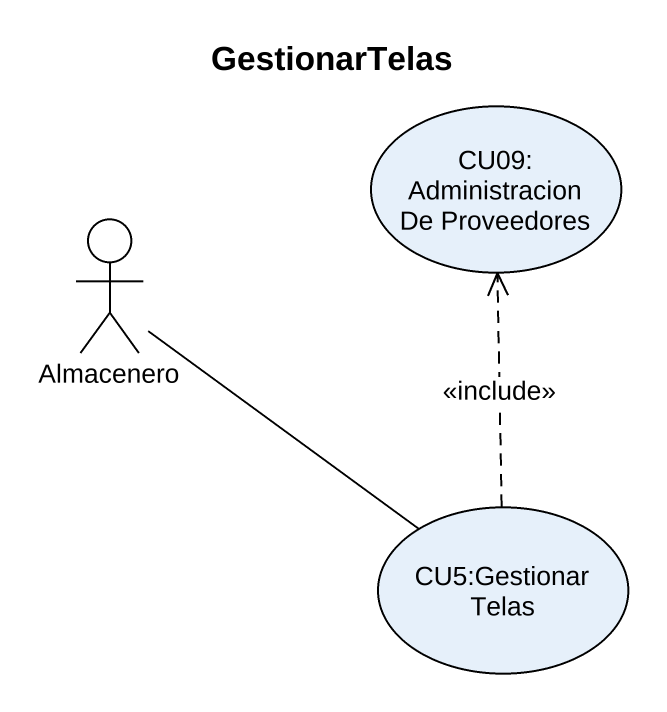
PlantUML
@startuml
title GestionarTelas
usecase "CU09: Administracion De Proveedores" as CU09_Administracion_De
actor Almacenero
usecase "CU5:Gestionar Telas" as CU5_Gestionar_Telas
Almacenero -- CU5_Gestionar_Telas
CU5_Gestionar_Telas .up.> CU09_Administracion_De : <<include>>
@enduml
